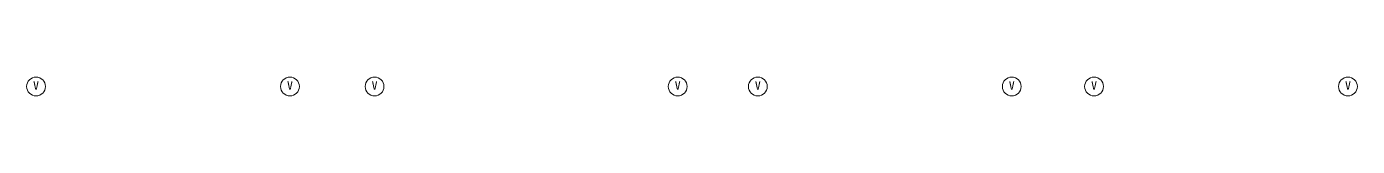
# Model space of a CAD drawing. Units: millimetres at full size, sheet at 1:100. Extents: x -84100 to 167013, y -59450 to 59350.
# Drawn here: x -60454 to -32154, y 41475 to 41875 of the extents above; entities that cross this region are included whole.
import ezdxf
from ezdxf.enums import TextEntityAlignment as Align

# ---------------------------------------------------------------- set-up
doc = ezdxf.new("R2010")
doc.units = ezdxf.units.MM
doc.header["$LTSCALE"] = 100
doc.layers.add('3-3', color=4, linetype='Continuous', lineweight=9)
doc.styles.add('ＭＳ ゴシック', font='')
doc.styles.get('ＭＳ ゴシック').set_extended_font_data('MS Gothic')

msp = doc.modelspace()

# ---------------------------------------------------------------- linework, layer by layer
at = {"layer": '3-3'}
for centre in [(-60253.5, 41675.1), (-54853.5, 41675.1), (-53053.5, 41675.1), (-46607.6, 41675.1), (-44903.5, 41675.1), (-39503.5, 41675.1), (-37753.5, 41675.1), (-32353.5, 41675.1)]:
    msp.add_circle(centre, 200, dxfattribs=at)

# ---------------------------------------------------------------- texts
at = {"layer": '3-3', "style": 'ＭＳ ゴシック'}
for p in [(-60316, 41550.1), (-54916, 41550.1), (-53116, 41550.1), (-46670.1, 41550.1), (-44966, 41550.1), (-39566, 41550.1), (-37816, 41550.1), (-32416, 41550.1)]:
    msp.add_text('V', height=183.3, dxfattribs=at).set_placement(p, align=Align.BOTTOM_LEFT)

doc.saveas('drawing.dxf')
